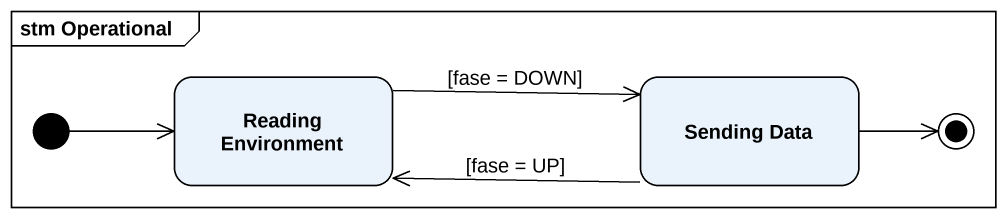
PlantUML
@startuml
mainframe stm Operational
hide empty description
state "Reading Environment" as Reading_Environment
state "Sending Data" as Sending_Data
[*] -right-> Reading_Environment
Reading_Environment -right-> Sending_Data : [fase = DOWN]
Sending_Data -left-> Reading_Environment : [fase = UP]
Sending_Data -right-> [*]
@enduml
